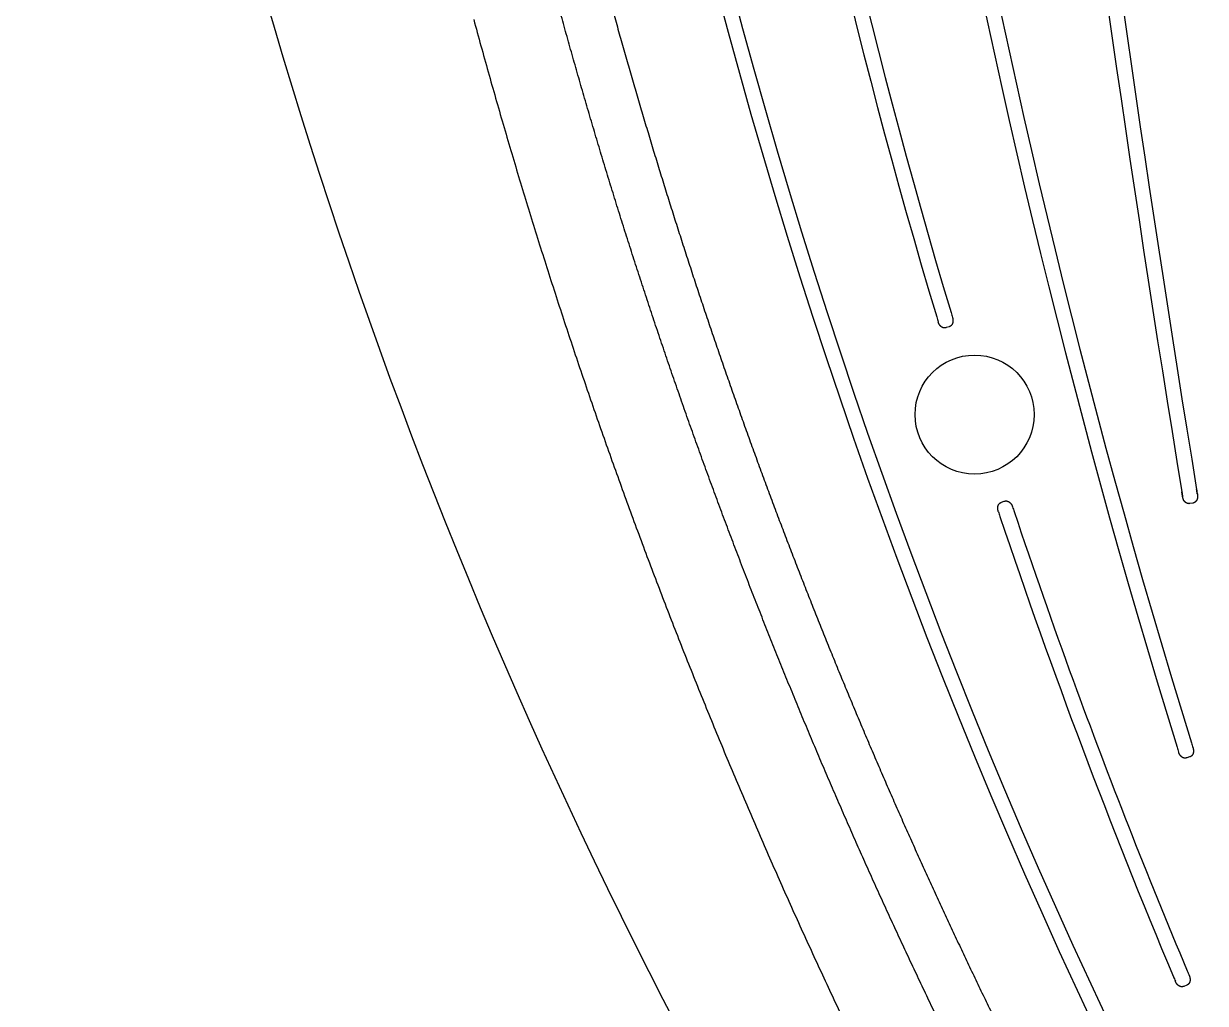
# Model space of a CAD drawing. Extents: x 832 to 912, y 781 to 934.
# Drawn here: x 835.456 to 839.407, y 828.778 to 832.053 of the extents above; entities that cross this region are included whole.
import ezdxf

# ---------------------------------------------------------------- set-up
doc = ezdxf.new("R2010")
doc.units = 0
doc.header["$MEASUREMENT"] = 0
doc.layers.add('1', color=4, linetype='Continuous')
doc.layers.add('DIM', color=3, linetype='Continuous')

# ---------------------------------------------------------------- blocks, each defined once
blk = doc.blocks.new('TRICKLER')
at = {"layer": '1', "color": 3, "linetype": 'Continuous'}
for p, q in [((0.4775, -7.1585), (0.4678, -7.161)), ((0.6323, -7.7509), (0.6418, -7.7478)), ((1.2715, -7.7758), (1.2616, -7.7771)), ((1.2315, -8.6235), (1.2219, -8.6261)), ((1.1956, -9.3855), (1.1863, -9.3891))]:
    blk.add_line(p, q, dxfattribs=at)
at = {"layer": '1', "linetype": 'Continuous'}
for points in [[(-1.0754, -6.0768, 0.00113), (-1.0544, -6.1653, 0.001129), (-1.033, -6.2537, 0.001128), (-1.0112, -6.3421, 0.001128), (-0.989, -6.4303, 0.001127), (-0.9664, -6.5184, 0.001127), (-0.9434, -6.6065, 0.001127), (-0.92, -6.6944, 0.001126), (-0.8962, -6.7822, 0.001126), (-0.872, -6.8698, 0.001126), (-0.8474, -6.9574, 0.001126), (-0.8224, -7.0449, 0.001126), (-0.7971, -7.1322, 0.001126), (-0.7713, -7.2194, 0.001126), (-0.7451, -7.3064, 0.001126), (-0.7186, -7.3934, 0.001126), (-0.6917, -7.4802, 0.001126), (-0.6643, -7.5668, 0.001127), (-0.6366, -7.6533, 0.001127), (-0.6085, -7.7397, 0.001126), (-0.58, -7.826, 0.001126), (-0.5512, -7.912, 0.001125), (-0.5219, -7.998, 0.001124), (-0.4923, -8.0838, 0.001124), (-0.4623, -8.1694, 0.001123), (-0.4319, -8.2549, 0.001123), (-0.4011, -8.3402, 0.001122), (-0.37, -8.4253, 0.001122), (-0.3385, -8.5103, 0.001122), (-0.3066, -8.5951, 0.001121), (-0.2743, -8.6798, 0.001121), (-0.2417, -8.7642, 0.001121), (-0.2087, -8.8485, 0.001121), (-0.1753, -8.9327, 0.001121), (-0.1416, -9.0166, 0.001121), (-0.1074, -9.1004, 0.001121), (-0.073, -9.1839, 0.001121), (-0.0381, -9.2673, 0.001121), (-0.0029, -9.3505, 0.001122), (0.0326, -9.4335, 0.001121)], [(-0.6093, -6.0634, 0.000813), (-0.5943, -6.1257, 0.000812), (-0.579, -6.1879, 0.000812), (-0.5636, -6.2501, 0.000812), (-0.5479, -6.3122, 0.000811), (-0.532, -6.3743, 0.000811), (-0.516, -6.4364, 0.000811), (-0.4997, -6.4984, 0.000811), (-0.4832, -6.5603, 0.000811), (-0.4665, -6.6222, 0.000811), (-0.4497, -6.684, 0.000811), (-0.4326, -6.7458, 0.000811), (-0.4153, -6.8075, 0.000811), (-0.3978, -6.8692, 0.000812), (-0.3801, -6.9308, 0.000812), (-0.3623, -6.9923, 0.000812), (-0.3442, -7.0537, 0.000813), (-0.3259, -7.1151, 0.000813), (-0.3075, -7.1764, 0.000814), (-0.2888, -7.2376, 0.000813), (-0.2699, -7.2988, 0.000811), (-0.2509, -7.3599, 0.000811), (-0.2316, -7.4209, 0.000811), (-0.2122, -7.4819, 0.000811), (-0.1925, -7.5427, 0.000811), (-0.1727, -7.6035, 0.000811), (-0.1527, -7.6643, 0.000811), (-0.1324, -7.7249, 0.000811), (-0.112, -7.7855, 0.000811), (-0.0914, -7.846, 0.000811), (-0.0705, -7.9065, 0.000811), (-0.0495, -7.9669, 0.000811), (-0.0283, -8.0272, 0.000811), (-0.0069, -8.0874, 0.000811), (0.0147, -8.1476, 0.000811), (0.0365, -8.2077, 0.00081), (0.0585, -8.2677, 0.00081), (0.0807, -8.3276, 0.00081), (0.1031, -8.3875, 0.00081), (0.1257, -8.4473, 0.00081), (0.1485, -8.5071, 0.000809), (0.1714, -8.5667, 0.00081), (0.1946, -8.6263, 0.000812), (0.218, -8.6859, 0.000812), (0.2416, -8.7453, 0.000812), (0.2653, -8.8047, 0.000812), (0.2893, -8.8641, 0.000812), (0.3134, -8.9233, 0.000812), (0.3378, -8.9825, 0.000812), (0.3624, -9.0416, 0.000812), (0.3871, -9.1007, 0.000811), (0.4121, -9.1596, 0.000811), (0.4372, -9.2185, 0.000811), (0.4626, -9.2774, 0.000812), (0.4881, -9.3361, 0.000812), (0.5138, -9.3948, 0.000812), (0.5397, -9.4534, 0.000812)], [(1.4904, -7.1176, -0.000001), (1.4874, -7.0666, -0.000001), (1.4844, -7.0156, -0.000001), (1.4814, -6.9646, -0.000001), (1.4783, -6.9136, -0.000001), (1.4753, -6.8626, -0.000001), (1.4723, -6.8116, -0.000001), (1.4693, -6.7607, -0.000001), (1.4663, -6.7097, -0.000001), (1.4633, -6.6587, -0.000001), (1.4603, -6.6077, -0.000001), (1.4572, -6.5567, -0.000001), (1.4542, -6.5057, -0.000001), (1.4512, -6.4547, -0.000001), (1.4482, -6.4038, -0.000001), (1.4452, -6.3528, 0), (1.4422, -6.3018, 0), (1.4392, -6.2508, 0), (1.4361, -6.1998, 0), (1.4331, -6.1488, 0), (1.4301, -6.0978, 0), (1.4271, -6.0468, 0), (1.4241, -5.9959, 0), (1.4211, -5.9449, 0), (1.4181, -5.8939, 0), (1.415, -5.8429, 0), (1.412, -5.7919)], [(1.409, -5.7409, 0), (1.406, -5.6899, 0), (1.403, -5.6389, 0), (1.4, -5.5879, 0), (1.397, -5.537, 0), (1.3939, -5.486, 0), (1.3909, -5.435, 0), (1.3879, -5.384, 0), (1.3849, -5.333, 0), (1.3819, -5.282, 0), (1.3789, -5.231, 0), (1.3759, -5.18, 0), (1.3729, -5.1291, 0), (1.3698, -5.0781, 0), (1.3668, -5.0271, 0), (1.3638, -4.9761, 0), (1.3608, -4.9251, 0), (1.3578, -4.8741, 0), (1.3548, -4.8231, 0), (1.3518, -4.7721, 0), (1.3487, -4.7211, 0), (1.3457, -4.6702, 0), (1.3427, -4.6192, 0), (1.3397, -4.5682, 0), (1.3367, -4.5172, 0), (1.3337, -4.4662, 0), (1.3307, -4.4152, 0), (1.3277, -4.3642, 0), (1.3246, -4.3132, 0), (1.3216, -4.2623, 0), (1.3186, -4.2113, 0), (1.3156, -4.1603, 0), (1.3126, -4.1093, 0), (1.3096, -4.0583, 0), (1.3066, -4.0073, 0), (1.3035, -3.9563, 0), (1.3005, -3.9053, 0), (1.2975, -3.8543, 0), (1.2945, -3.8034, 0), (1.2915, -3.7524, 0), (1.2885, -3.7014, 0), (1.2855, -3.6504, 0), (1.2824, -3.5994, 0), (1.2794, -3.5484, 0), (1.2764, -3.4974, 0), (1.2734, -3.4464, 0), (1.2704, -3.3955, 0), (1.2674, -3.3445, 0), (1.2644, -3.2935, 0), (1.2614, -3.2425, 0), (1.2583, -3.1915, 0), (1.2553, -3.1405, 0), (1.2523, -3.0895, 0), (1.2493, -3.0385, 0), (1.2463, -2.9875, 0), (1.2433, -2.9366, 0), (1.2403, -2.8856, 0), (1.2372, -2.8346, 0), (1.2342, -2.7836, 0), (1.2312, -2.7326, 0), (1.2282, -2.6816, 0), (1.2252, -2.6306, 0), (1.2222, -2.5796, 0), (1.2192, -2.5287, 0), (1.2161, -2.4777, 0), (1.2131, -2.4267, 0), (1.2101, -2.3757, 0), (1.2071, -2.3247, 0), (1.2041, -2.2737, 0), (1.2011, -2.2227, 0), (1.1981, -2.1717, 0), (1.195, -2.1208, 0), (1.192, -2.0698, 0), (1.189, -2.0188, 0), (1.186, -1.9678, 0), (1.183, -1.9168, 0), (1.18, -1.8658, 0), (1.177, -1.8148, 0), (1.1739, -1.7638, 0), (1.1709, -1.7128, 0), (1.1679, -1.6619, 0), (1.1649, -1.6109, 0), (1.1619, -1.5599, 0), (1.1589, -1.5089, 0), (1.1559, -1.4579, 0), (1.1528, -1.4069, 0), (1.1498, -1.3559, 0), (1.1468, -1.3049, 0), (1.1438, -1.254, 0), (1.1408, -1.203, 0), (1.1378, -1.152, 0), (1.1348, -1.101, 0), (1.1317, -1.05, 0), (1.1287, -0.999, 0), (1.1257, -0.948, 0), (1.1227, -0.897, 0), (1.1197, -0.846, 0), (1.1167, -0.7951, 0), (1.1137, -0.7441, 0), (1.1106, -0.6931, 0), (1.109, -0.6655, 0)]]:
    blk.add_lwpolyline(points, format="xyb", dxfattribs=at)
at = {"layer": '1', "color": 3, "linetype": 'Continuous'}
for points in [[(0.3542, -9.4562, -0.000901), (0.3254, -9.3905, -0.000901), (0.2969, -9.3248, -0.000901), (0.2687, -9.259, -0.000901), (0.2407, -9.193, -0.000901), (0.2129, -9.127, -0.000901), (0.1853, -9.0608, -0.000901), (0.158, -8.9946, -0.000901), (0.131, -8.9282, -0.000901), (0.1041, -8.8618, -0.000901), (0.0776, -8.7952, -0.000901), (0.0512, -8.7286, -0.000901), (0.0251, -8.6618, -0.000901), (-0.0008, -8.595, -0.000901), (-0.0264, -8.528, -0.000901), (-0.0518, -8.461, -0.000901), (-0.0769, -8.3938, -0.000901), (-0.1018, -8.3266, -0.0009), (-0.1265, -8.2593, -0.000901), (-0.1509, -8.1919, -0.000901), (-0.1751, -8.1243, -0.000902), (-0.199, -8.0568, -0.000902), (-0.2227, -7.9891, -0.000902), (-0.2461, -7.9213, -0.000901), (-0.2693, -7.8535, -0.000901), (-0.2922, -7.7856, -0.000901), (-0.3149, -7.7176, -0.0009), (-0.3373, -7.6495, -0.0009), (-0.3595, -7.5814, -0.0009), (-0.3815, -7.5132, -0.0009), (-0.4032, -7.4449, -0.0009), (-0.4246, -7.3766, -0.0009), (-0.4458, -7.3082, -0.0009), (-0.4667, -7.2397, -0.000899), (-0.4874, -7.1712, -0.000899), (-0.5079, -7.1026, -0.000899), (-0.528, -7.0339, -0.0009), (-0.548, -6.9652, -0.0009), (-0.5676, -6.8965, -0.0009), (-0.5871, -6.8276, -0.000899), (-0.6062, -6.7587, -0.000898), (-0.6252, -6.6898, -0.000898), (-0.6438, -6.6208, -0.000898), (-0.6623, -6.5517, -0.000898), (-0.6804, -6.4826, -0.000898), (-0.6983, -6.4134, -0.000898), (-0.716, -6.3441, -0.000899), (-0.7334, -6.2748, -0.000899), (-0.7506, -6.2054, -0.000899), (-0.7675, -6.136, -0.000899), (-0.7842, -6.0664, -0.000899)], [(0.4678, -7.161), (0.4668, -7.1613, -0.013263), (0.4658, -7.1615, -0.014104), (0.4649, -7.1616, -0.014535), (0.4639, -7.1617, -0.014421), (0.463, -7.1617, -0.014416), (0.462, -7.1617, -0.014364), (0.4611, -7.1616, -0.014277), (0.4602, -7.1615, -0.014034), (0.4593, -7.1613, -0.013799), (0.4584, -7.161, -0.013462), (0.4576, -7.1608, -0.013137), (0.4567, -7.1604, -0.012729), (0.4559, -7.1601, -0.012348), (0.4551, -7.1597, -0.011913), (0.4543, -7.1592, -0.011514), (0.4535, -7.1587, -0.011081), (0.4527, -7.1582, -0.010692), (0.452, -7.1577, -0.010285), (0.4513, -7.1571, -0.009927), (0.4506, -7.1565, -0.009562), (0.4499, -7.1558, -0.009244), (0.4492, -7.1551, -0.008924), (0.4486, -7.1544, -0.00866), (0.448, -7.1537, -0.008409), (0.4474, -7.153, -0.008174), (0.4468, -7.1522, -0.007923), (0.4463, -7.1514, -0.007817), (0.4458, -7.1506, -0.007802), (0.4453, -7.1498, -0.007488), (0.4448, -7.149, -0.00693), (0.4443, -7.1481, -0.007534), (0.4439, -7.1473, -0.008881), (0.4435, -7.1464, -0.006808), (0.4432, -7.1455, -0.00243), (0.4429, -7.1448, -0.009513), (0.4425, -7.1438, -0.016808), (0.4421, -7.1423, -0.008479), (0.4416, -7.1403, -0.004546)], [(0.4899, -7.1275), (0.4902, -7.1283, -0.007885), (0.4904, -7.1292, -0.007749), (0.4906, -7.1301, -0.007579), (0.4908, -7.131, -0.007447), (0.491, -7.1319, -0.007349), (0.4911, -7.1328, -0.007284), (0.4912, -7.1338, -0.007239), (0.4913, -7.1347, -0.007235), (0.4914, -7.1357, -0.007248), (0.4914, -7.1366, -0.007298), (0.4914, -7.1376, -0.007363), (0.4914, -7.1385, -0.007468), (0.4913, -7.1395, -0.007585), (0.4912, -7.1404, -0.007744), (0.4911, -7.1413, -0.007912), (0.491, -7.1423, -0.008124), (0.4908, -7.1432, -0.008344), (0.4906, -7.1441, -0.008609), (0.4904, -7.145, -0.008879), (0.4901, -7.1459, -0.009199), (0.4898, -7.1468, -0.009514), (0.4895, -7.1477, -0.009874), (0.4891, -7.1485, -0.010241), (0.4887, -7.1494, -0.010671), (0.4883, -7.1502, -0.011027), (0.4878, -7.1509, -0.011373), (0.4873, -7.1517, -0.011889), (0.4868, -7.1524, -0.01262), (0.4862, -7.1531, -0.012583), (0.4856, -7.1538, -0.011988), (0.485, -7.1544, -0.013752), (0.4843, -7.155, -0.017132), (0.4835, -7.1556, -0.012843), (0.4828, -7.1561, -0.003625), (0.4821, -7.1566, -0.019124), (0.4812, -7.1571, -0.033244), (0.4796, -7.1577, -0.015402), (0.4775, -7.1584, -0.00779)], [(1.2384, -7.7531), (1.2383, -7.7529, 0.000012), (1.2383, -7.7526, 0.000012), (1.2383, -7.7524, 0.000012), (1.2382, -7.7521, 0.000011), (1.2382, -7.7519, 0.00001), (1.2382, -7.7516, 0.00001), (1.2382, -7.7514, 0.000009), (1.2381, -7.7511, 0.000008), (1.2381, -7.7509, 0.000008), (1.2381, -7.7506, 0.000007), (1.238, -7.7504, 0.000007), (1.238, -7.7501, 0.000006), (1.238, -7.7498, 0.000006), (1.2379, -7.7496, 0.000005), (1.2379, -7.7493, 0.000005), (1.2379, -7.749, 0.000004), (1.2378, -7.7488, 0.000003), (1.2378, -7.7485, 0.000003), (1.2377, -7.7483, 0.000002), (1.2377, -7.748, 0.000002), (1.2377, -7.7477, 0.000001), (1.2376, -7.7474, 0.000001), (1.2376, -7.7472, 0.000001), (1.2376, -7.7469), (1.2375, -7.7466, 0), (1.2375, -7.7464, -0.000001), (1.2375, -7.7461, -0.000001), (1.2374, -7.7458, -0.000001), (1.2374, -7.7455, -0.000001), (1.2374, -7.7453, -0.000001), (1.2373, -7.745, -0.000001), (1.2373, -7.7447, -0.000001), (1.2373, -7.7444, -0.000001), (1.2372, -7.7441, -0.000001), (1.2372, -7.7439, -0.000001), (1.2372, -7.7436, -0.000001), (1.2371, -7.7433, -0.000001), (1.2371, -7.743, -0.000001), (1.237, -7.7427, -0.000001), (1.237, -7.7424, -0.000001), (1.237, -7.7421, -0.000001), (1.2369, -7.7419, -0.000001), (1.2369, -7.7416, -0.000001), (1.2369, -7.7413, -0.000001), (1.2368, -7.741, -0.000001), (1.2368, -7.7407, -0.000001), (1.2368, -7.7404, -0.000001), (1.2367, -7.7401, -0.000002), (1.2367, -7.7398, -0.000002), (1.2366, -7.7395, -0.000001), (1.2366, -7.7393, -0.000002), (1.2366, -7.739, -0.000002), (1.2365, -7.7387, -0.000002), (1.2365, -7.7384, 0), (1.2365, -7.7381, -0.000002), (1.2364, -7.7378, -0.000004), (1.2363, -7.7373, -0.000002), (1.2363, -7.7366, -0.000001)], [(1.288, -7.7467), (1.2879, -7.7465, -0.000019), (1.2879, -7.7463, -0.000019), (1.2879, -7.746, -0.000018), (1.2878, -7.7458, -0.000017), (1.2878, -7.7455, -0.000016), (1.2878, -7.7453, -0.000015), (1.2877, -7.745, -0.000014), (1.2877, -7.7448, -0.000013), (1.2877, -7.7445, -0.000013), (1.2877, -7.7443, -0.000012), (1.2876, -7.744, -0.000011), (1.2876, -7.7437, -0.00001), (1.2875, -7.7435, -0.00001), (1.2875, -7.7432, -0.000009), (1.2875, -7.743, -0.000008), (1.2875, -7.7427, -0.000007), (1.2874, -7.7424, -0.000007), (1.2874, -7.7422, -0.000006), (1.2874, -7.7419, -0.000005), (1.2873, -7.7416, -0.000005), (1.2873, -7.7414, -0.000004), (1.2872, -7.7411, -0.000003), (1.2872, -7.7408, -0.000003), (1.2872, -7.7406, -0.000002), (1.2871, -7.7403, -0.000002), (1.2871, -7.74, -0.000001), (1.2871, -7.7397, -0.000001), (1.287, -7.7395, 0), (1.287, -7.7392, 0), (1.287, -7.7389, 0), (1.2869, -7.7386, 0), (1.2869, -7.7383, 0), (1.2869, -7.7381, 0.000001), (1.2868, -7.7378, 0.000001), (1.2868, -7.7375, 0.000001), (1.2867, -7.7372, 0.000001), (1.2867, -7.7369, 0.000001), (1.2867, -7.7367, 0.000002), (1.2866, -7.7364, 0.000002), (1.2866, -7.7361, 0.000002), (1.2866, -7.7358, 0.000002), (1.2865, -7.7355, 0.000002), (1.2865, -7.7352, 0.000003), (1.2865, -7.7349, 0.000003), (1.2864, -7.7346, 0.000003), (1.2864, -7.7344, 0.000003), (1.2863, -7.7341, 0.000003), (1.2863, -7.7338, 0.000004), (1.2863, -7.7335, 0.000004), (1.2862, -7.7332, 0.000004), (1.2862, -7.7329, 0.000004), (1.2862, -7.7326, 0.000005), (1.2861, -7.7323, 0.000004), (1.2861, -7.732, 0.000001), (1.2861, -7.7318, 0.000007), (1.286, -7.7315, 0.000012), (1.286, -7.731, 0.000006), (1.2859, -7.7303, 0.000003)], [(0.6211, -7.7821), (0.6208, -7.7813, -0.007727), (0.6205, -7.7804, -0.007594), (0.6203, -7.7795, -0.007434), (0.6201, -7.7786, -0.007317), (0.6199, -7.7777, -0.00723), (0.6197, -7.7768, -0.007173), (0.6196, -7.7759, -0.007135), (0.6194, -7.775, -0.007139), (0.6194, -7.774, -0.007157), (0.6193, -7.7731, -0.007212), (0.6193, -7.7722, -0.007281), (0.6193, -7.7712, -0.007389), (0.6193, -7.7703, -0.007507), (0.6193, -7.7693, -0.007667), (0.6194, -7.7684, -0.007835), (0.6195, -7.7675, -0.008046), (0.6197, -7.7665, -0.008263), (0.6198, -7.7656, -0.008525), (0.62, -7.7647, -0.008792), (0.6203, -7.7638, -0.009106), (0.6205, -7.7629, -0.009415), (0.6208, -7.7621, -0.009768), (0.6212, -7.7612, -0.010127), (0.6215, -7.7604, -0.010548), (0.6219, -7.7596, -0.010894), (0.6224, -7.7588, -0.011231), (0.6228, -7.758, -0.011735), (0.6233, -7.7573, -0.012451), (0.6239, -7.7565, -0.01241), (0.6245, -7.7558, -0.011821), (0.6251, -7.7552, -0.013555), (0.6257, -7.7546, -0.016882), (0.6264, -7.754, -0.01266), (0.6271, -7.7534, -0.003582), (0.6278, -7.7529, -0.018849), (0.6287, -7.7524, -0.032793), (0.6302, -7.7517, -0.015217), (0.6323, -7.7509, -0.007705)], [(0.6418, -7.7478), (0.6428, -7.7475, -0.013383), (0.6438, -7.7473, -0.014242), (0.6448, -7.7471, -0.014684), (0.6457, -7.747, -0.014571), (0.6467, -7.7469, -0.014568), (0.6476, -7.7469, -0.014517), (0.6486, -7.7469, -0.01443), (0.6495, -7.747, -0.014183), (0.6504, -7.7472, -0.013944), (0.6513, -7.7474, -0.013602), (0.6522, -7.7476, -0.013271), (0.653, -7.7479, -0.012858), (0.6539, -7.7483, -0.012471), (0.6547, -7.7486, -0.01203), (0.6555, -7.7491, -0.011626), (0.6563, -7.7495, -0.011189), (0.6571, -7.75, -0.010796), (0.6579, -7.7505, -0.010387), (0.6586, -7.7511, -0.010027), (0.6594, -7.7517, -0.009661), (0.6601, -7.7523, -0.009343), (0.6608, -7.753, -0.009023), (0.6614, -7.7537, -0.008762), (0.6621, -7.7544, -0.008513), (0.6627, -7.7551, -0.008282), (0.6633, -7.7559, -0.008034), (0.6639, -7.7566, -0.007934), (0.6644, -7.7574, -0.007929), (0.665, -7.7582, -0.007618), (0.6655, -7.759, -0.007056), (0.6659, -7.7599, -0.007685), (0.6664, -7.7607, -0.009081), (0.6668, -7.7616, -0.006963), (0.6672, -7.7625, -0.002469), (0.6675, -7.7632, -0.009764), (0.6679, -7.7642, -0.017309), (0.6684, -7.7657, -0.008737), (0.6689, -7.7677, -0.004681)], [(1.2616, -7.7771), (1.2613, -7.7771, -0.004594), (1.261, -7.7771, -0.004584), (1.2607, -7.7772, -0.004549), (1.2604, -7.7772, -0.0045), (1.2601, -7.7772, -0.004464), (1.2597, -7.7772, -0.004435), (1.2594, -7.7772, -0.00441), (1.2591, -7.7772, -0.004388), (1.2588, -7.7772, -0.004372), (1.2585, -7.7772, -0.00436), (1.2582, -7.7772, -0.004352), (1.2579, -7.7771, -0.00435), (1.2576, -7.7771, -0.004351), (1.2573, -7.7771, -0.004358), (1.257, -7.777, -0.004368), (1.2566, -7.777, -0.004383), (1.2563, -7.7769, -0.004403), (1.256, -7.7769, -0.004433), (1.2557, -7.7768, -0.004453), (1.2554, -7.7767, -0.004445), (1.2551, -7.7767, -0.004413), (1.2548, -7.7766, -0.004364), (1.2545, -7.7765, -0.004326), (1.2542, -7.7764, -0.004292), (1.2539, -7.7763, -0.004262), (1.2536, -7.7762, -0.004231), (1.2533, -7.7761, -0.004206), (1.253, -7.776, -0.004182), (1.2528, -7.7759, -0.004163), (1.2525, -7.7758, -0.004145), (1.2522, -7.7757, -0.004132), (1.2519, -7.7755, -0.00412), (1.2516, -7.7754, -0.004113), (1.2513, -7.7753, -0.004107), (1.2511, -7.7751, -0.004105), (1.2508, -7.775, -0.004105), (1.2505, -7.7748, -0.004111), (1.2502, -7.7747, -0.004119), (1.25, -7.7745, -0.004106), (1.2497, -7.7743, -0.004055), (1.2495, -7.7742, -0.004007), (1.2492, -7.774, -0.003966), (1.2489, -7.7738, -0.00393), (1.2487, -7.7736, -0.00389), (1.2484, -7.7735, -0.003855), (1.2482, -7.7733, -0.003821), (1.2479, -7.7731, -0.003791), (1.2477, -7.7729, -0.00376), (1.2475, -7.7727, -0.003735), (1.2472, -7.7725, -0.003708), (1.247, -7.7723, -0.003687), (1.2468, -7.7721, -0.003665), (1.2465, -7.7718, -0.003648), (1.2463, -7.7716, -0.003631), (1.2461, -7.7714, -0.003618), (1.2459, -7.7712, -0.003605), (1.2457, -7.771, -0.003597), (1.2455, -7.7707, -0.003588), (1.2452, -7.7705, -0.003564), (1.245, -7.7703, -0.003511), (1.2449, -7.77, -0.003464), (1.2447, -7.7698, -0.003422), (1.2445, -7.7695, -0.003384), (1.2443, -7.7693, -0.003341), (1.2441, -7.769, -0.003303), (1.2439, -7.7688, -0.003263), (1.2437, -7.7685, -0.003229), (1.2435, -7.7683, -0.003191), (1.2434, -7.768, -0.003158), (1.2432, -7.7678, -0.003123), (1.243, -7.7675, -0.003093), (1.2429, -7.7672, -0.003061), (1.2427, -7.767, -0.003034), (1.2425, -7.7667, -0.003004), (1.2424, -7.7664, -0.002979), (1.2422, -7.7662, -0.002952), (1.2421, -7.7659, -0.00293), (1.2419, -7.7656, -0.002905), (1.2418, -7.7653, -0.002886), (1.2417, -7.7651, -0.002867), (1.2415, -7.7648, -0.002845), (1.2414, -7.7645, -0.002808), (1.2413, -7.7642, -0.002768), (1.2412, -7.7639, -0.002719), (1.241, -7.7636, -0.002677), (1.2409, -7.7634, -0.00263), (1.2408, -7.7631, -0.002588), (1.2407, -7.7628, -0.002541), (1.2406, -7.7625, -0.002499), (1.2405, -7.7622, -0.002453), (1.2404, -7.7619, -0.002411), (1.2403, -7.7616, -0.002365), (1.2402, -7.7613, -0.002324), (1.2401, -7.761, -0.002278), (1.24, -7.7607, -0.002238), (1.2399, -7.7604, -0.002193), (1.2398, -7.7601, -0.002153), (1.2397, -7.7598, -0.002109), (1.2396, -7.7595, -0.00207), (1.2395, -7.7592, -0.002026), (1.2395, -7.7589, -0.001987), (1.2394, -7.7586, -0.001944), (1.2393, -7.7583, -0.001907), (1.2392, -7.758, -0.001868), (1.2392, -7.7577, -0.001827), (1.2391, -7.7574, -0.001777), (1.239, -7.7571, -0.001754), (1.239, -7.7568, -0.001743), (1.2389, -7.7565, -0.001665), (1.2389, -7.7562, -0.00153), (1.2388, -7.7559, -0.001636), (1.2387, -7.7556, -0.001873), (1.2387, -7.7552, -0.001421), (1.2386, -7.7549, -0.000551), (1.2386, -7.7547, -0.001885), (1.2385, -7.7543, -0.003092), (1.2385, -7.7538, -0.001506), (1.2384, -7.7531, -0.000808)], [(1.288, -7.7467), (1.288, -7.7471, -0.00137), (1.288, -7.7474, -0.001351), (1.2881, -7.7477, -0.001363), (1.2881, -7.748, -0.00141), (1.2881, -7.7483, -0.001445), (1.2882, -7.7486, -0.001476), (1.2882, -7.7489, -0.001505), (1.2882, -7.7492, -0.001542), (1.2883, -7.7495, -0.001573), (1.2883, -7.7498, -0.001609), (1.2883, -7.7502, -0.001642), (1.2883, -7.7505, -0.001679), (1.2883, -7.7508, -0.001712), (1.2883, -7.7511, -0.00175), (1.2884, -7.7514, -0.001784), (1.2884, -7.7517, -0.001823), (1.2884, -7.752, -0.001858), (1.2884, -7.7523, -0.001898), (1.2884, -7.7527, -0.001933), (1.2884, -7.753, -0.001974), (1.2884, -7.7533, -0.002011), (1.2884, -7.7536, -0.002053), (1.2884, -7.7539, -0.00209), (1.2884, -7.7542, -0.002133), (1.2883, -7.7545, -0.002171), (1.2883, -7.7548, -0.002215), (1.2883, -7.7552, -0.002254), (1.2883, -7.7555, -0.002298), (1.2883, -7.7558, -0.002338), (1.2882, -7.7561, -0.002384), (1.2882, -7.7564, -0.002424), (1.2882, -7.7567, -0.00247), (1.2881, -7.757, -0.002512), (1.2881, -7.7573, -0.002558), (1.2881, -7.7576, -0.0026), (1.288, -7.7579, -0.002647), (1.288, -7.7582, -0.002689), (1.2879, -7.7585, -0.002737), (1.2878, -7.7589, -0.002779), (1.2878, -7.7592, -0.002827), (1.2877, -7.7595, -0.002869), (1.2877, -7.7598, -0.002917), (1.2876, -7.7601, -0.00296), (1.2875, -7.7604, -0.00301), (1.2874, -7.7607, -0.003041), (1.2874, -7.761, -0.003059), (1.2873, -7.7613, -0.003071), (1.2872, -7.7616, -0.003088), (1.2871, -7.7619, -0.003105), (1.287, -7.7622, -0.003125), (1.2869, -7.7624, -0.003144), (1.2868, -7.7627, -0.003169), (1.2867, -7.763, -0.003191), (1.2866, -7.7633, -0.003218), (1.2865, -7.7636, -0.003244), (1.2863, -7.7639, -0.003274), (1.2862, -7.7642, -0.003302), (1.2861, -7.7645, -0.003336), (1.286, -7.7648, -0.003367), (1.2858, -7.765, -0.003404), (1.2857, -7.7653, -0.003438), (1.2856, -7.7656, -0.003477), (1.2854, -7.7659, -0.003514), (1.2853, -7.7661, -0.003558), (1.2851, -7.7664, -0.003595), (1.285, -7.7667, -0.003635), (1.2848, -7.7669, -0.003685), (1.2846, -7.7672, -0.003751), (1.2845, -7.7675, -0.003793), (1.2843, -7.7677, -0.00382), (1.2841, -7.768, -0.003823), (1.2839, -7.7682, -0.003817), (1.2837, -7.7685, -0.003818), (1.2836, -7.7687, -0.003824), (1.2834, -7.769, -0.003831), (1.2832, -7.7692, -0.003842), (1.283, -7.7695, -0.003853), (1.2828, -7.7697, -0.00387), (1.2826, -7.7699, -0.003886), (1.2823, -7.7702, -0.003908), (1.2821, -7.7704, -0.003929), (1.2819, -7.7706, -0.003956), (1.2817, -7.7708, -0.003982), (1.2815, -7.771, -0.004014), (1.2812, -7.7713, -0.004045), (1.281, -7.7715, -0.004081), (1.2808, -7.7717, -0.004118), (1.2805, -7.7719, -0.004161), (1.2803, -7.7721, -0.004199), (1.28, -7.7722, -0.004243), (1.2798, -7.7724, -0.004294), (1.2795, -7.7726, -0.004343), (1.2793, -7.7728, -0.004352), (1.279, -7.773, -0.004331), (1.2788, -7.7731, -0.004312), (1.2785, -7.7733, -0.0043), (1.2782, -7.7735, -0.00429), (1.278, -7.7736, -0.004283), (1.2777, -7.7738, -0.004279), (1.2774, -7.7739, -0.00428), (1.2771, -7.7741, -0.004282), (1.2769, -7.7742, -0.004287), (1.2766, -7.7743, -0.004299), (1.2763, -7.7745, -0.004321), (1.276, -7.7746, -0.004326), (1.2757, -7.7747, -0.004321), (1.2754, -7.7748, -0.00438), (1.2751, -7.7749, -0.004495), (1.2748, -7.775, -0.004398), (1.2746, -7.7751, -0.004146), (1.2743, -7.7752, -0.004598), (1.274, -7.7753, -0.005499), (1.2737, -7.7754, -0.00422), (1.2734, -7.7755, -0.00152), (1.2731, -7.7755, -0.00569), (1.2728, -7.7756, -0.009898), (1.2722, -7.7757, -0.004971), (1.2716, -7.7758, -0.002663)], [(1.2219, -8.6261), (1.2211, -8.6263, -0.01025), (1.2203, -8.6265, -0.010625), (1.2195, -8.6266, -0.010792), (1.2188, -8.6267, -0.010721), (1.218, -8.6268, -0.010723), (1.2172, -8.6268, -0.010722), (1.2165, -8.6268, -0.010722), (1.2157, -8.6267, -0.010669), (1.215, -8.6267, -0.010633), (1.2143, -8.6266, -0.010564), (1.2136, -8.6264, -0.010507), (1.2128, -8.6263, -0.01042), (1.2121, -8.6261, -0.010346), (1.2114, -8.6259, -0.01025), (1.2107, -8.6256, -0.010165), (1.2101, -8.6253, -0.010065), (1.2094, -8.625, -0.009976), (1.2088, -8.6247, -0.009877), (1.2081, -8.6243, -0.009701), (1.2075, -8.624, -0.009406), (1.2069, -8.6236, -0.009135), (1.2063, -8.6231, -0.008835), (1.2057, -8.6227, -0.008565), (1.2051, -8.6222, -0.008278), (1.2046, -8.6217, -0.008021), (1.204, -8.6212, -0.007752), (1.2035, -8.6207, -0.007515), (1.203, -8.6201, -0.007269), (1.2025, -8.6196, -0.007055), (1.202, -8.619, -0.006836), (1.2015, -8.6184, -0.006646), (1.2011, -8.6178, -0.006451), (1.2006, -8.6172, -0.006292), (1.2002, -8.6165, -0.006136), (1.1998, -8.6159, -0.005988), (1.1994, -8.6152, -0.00582), (1.199, -8.6146, -0.005755), (1.1986, -8.6139, -0.005747), (1.1983, -8.6132, -0.005519), (1.198, -8.6125, -0.005107), (1.1976, -8.6119, -0.005533), (1.1973, -8.6112, -0.006473), (1.197, -8.6104, -0.004963), (1.1968, -8.6098, -0.001833), (1.1965, -8.6092, -0.006836), (1.1963, -8.6084, -0.011855), (1.1959, -8.6072, -0.005953), (1.1955, -8.6056, -0.003204)], [(1.2437, -8.5924), (1.2439, -8.5931, -0.004676), (1.2441, -8.5938, -0.004541), (1.2443, -8.5945, -0.004496), (1.2444, -8.5952, -0.00458), (1.2446, -8.5959, -0.004635), (1.2447, -8.5967, -0.004694), (1.2448, -8.5974, -0.004755), (1.2449, -8.5982, -0.004854), (1.245, -8.5989, -0.004946), (1.2451, -8.5997, -0.005067), (1.2452, -8.6004, -0.005182), (1.2452, -8.6012, -0.00533), (1.2453, -8.6019, -0.005472), (1.2453, -8.6027, -0.005646), (1.2453, -8.6035, -0.005813), (1.2452, -8.6042, -0.006014), (1.2452, -8.605, -0.006208), (1.2451, -8.6057, -0.006436), (1.2451, -8.6065, -0.006655), (1.245, -8.6072, -0.006911), (1.2448, -8.608, -0.007153), (1.2447, -8.6087, -0.00743), (1.2445, -8.6094, -0.0077), (1.2444, -8.6102, -0.008014), (1.2441, -8.6109, -0.008277), (1.2439, -8.6116, -0.008539), (1.2437, -8.6123, -0.008701), (1.2434, -8.613, -0.00879), (1.2431, -8.6136, -0.008895), (1.2427, -8.6143, -0.009028), (1.2424, -8.6149, -0.009151), (1.242, -8.6156, -0.009284), (1.2416, -8.6162, -0.009423), (1.2412, -8.6168, -0.009591), (1.2408, -8.6174, -0.0097), (1.2403, -8.6179, -0.009785), (1.2398, -8.6185, -0.010009), (1.2393, -8.619, -0.010384), (1.2388, -8.6195, -0.010182), (1.2382, -8.62, -0.009571), (1.2377, -8.6205, -0.010755), (1.2371, -8.6209, -0.013111), (1.2364, -8.6213, -0.009836), (1.2358, -8.6217, -0.002988), (1.2352, -8.622, -0.01432), (1.2345, -8.6224, -0.024837), (1.2332, -8.6229, -0.011762), (1.2315, -8.6235, -0.006052)], [(1.2048, -9.3534), (1.205, -9.3541, -0.004664), (1.2053, -9.3548, -0.004529), (1.2055, -9.3554, -0.004485), (1.2057, -9.3561, -0.00457), (1.206, -9.3568, -0.004626), (1.2062, -9.3576, -0.004685), (1.2064, -9.3583, -0.004747), (1.2065, -9.359, -0.004847), (1.2067, -9.3597, -0.004939), (1.2069, -9.3605, -0.00506), (1.207, -9.3612, -0.005176), (1.2071, -9.362, -0.005325), (1.2072, -9.3627, -0.005467), (1.2073, -9.3635, -0.005642), (1.2074, -9.3643, -0.005809), (1.2074, -9.365, -0.006011), (1.2075, -9.3658, -0.006205), (1.2075, -9.3665, -0.006433), (1.2075, -9.3673, -0.006653), (1.2074, -9.368, -0.006909), (1.2074, -9.3688, -0.007152), (1.2073, -9.3695, -0.007429), (1.2072, -9.3703, -0.007699), (1.2071, -9.371, -0.008013), (1.207, -9.3718, -0.008276), (1.2068, -9.3725, -0.008539), (1.2066, -9.3732, -0.0087), (1.2064, -9.3739, -0.008789), (1.2062, -9.3746, -0.008894), (1.2059, -9.3753, -0.009027), (1.2056, -9.376, -0.00915), (1.2053, -9.3766, -0.009283), (1.205, -9.3773, -0.009422), (1.2046, -9.3779, -0.00959), (1.2042, -9.3785, -0.009699), (1.2038, -9.3791, -0.009784), (1.2034, -9.3797, -0.010009), (1.203, -9.3803, -0.010383), (1.2025, -9.3809, -0.010182), (1.202, -9.3814, -0.009571), (1.2015, -9.3819, -0.010756), (1.2009, -9.3824, -0.013112), (1.2003, -9.3829, -0.009837), (1.1997, -9.3833, -0.002988), (1.1992, -9.3837, -0.014322), (1.1985, -9.3842, -0.024843), (1.1973, -9.3848, -0.011765), (1.1956, -9.3855, -0.006054)], [(1.1863, -9.3891), (1.1855, -9.3894, -0.010261), (1.1848, -9.3896, -0.010636), (1.184, -9.3898, -0.010803), (1.1833, -9.39, -0.010731), (1.1825, -9.3901, -0.010733), (1.1818, -9.3902, -0.010731), (1.181, -9.3903, -0.01073), (1.1803, -9.3903, -0.010677), (1.1795, -9.3903, -0.01064), (1.1788, -9.3903, -0.01057), (1.1781, -9.3902, -0.010513), (1.1773, -9.3901, -0.010425), (1.1766, -9.39, -0.010351), (1.1759, -9.3898, -0.010253), (1.1752, -9.3897, -0.010169), (1.1745, -9.3895, -0.010068), (1.1738, -9.3892, -0.009979), (1.1731, -9.3889, -0.009879), (1.1724, -9.3887, -0.009703), (1.1718, -9.3883, -0.009408), (1.1711, -9.388, -0.009136), (1.1705, -9.3876, -0.008836), (1.1699, -9.3872, -0.008566), (1.1693, -9.3868, -0.008279), (1.1687, -9.3864, -0.008022), (1.1681, -9.3859, -0.007753), (1.1675, -9.3855, -0.007516), (1.1669, -9.385, -0.007269), (1.1664, -9.3844, -0.007055), (1.1658, -9.3839, -0.006836), (1.1653, -9.3834, -0.006646), (1.1648, -9.3828, -0.006451), (1.1643, -9.3822, -0.006292), (1.1638, -9.3817, -0.006137), (1.1633, -9.3811, -0.005988), (1.1629, -9.3804, -0.005821), (1.1624, -9.3798, -0.005755), (1.162, -9.3792, -0.005747), (1.1616, -9.3786, -0.005519), (1.1612, -9.3779, -0.005108), (1.1608, -9.3773, -0.005533), (1.1604, -9.3766, -0.006474), (1.1601, -9.3759, -0.004964), (1.1597, -9.3753, -0.001833), (1.1594, -9.3747, -0.006837), (1.1591, -9.3739, -0.011856), (1.1586, -9.3728, -0.005954), (1.158, -9.3712, -0.003205)]]:
    blk.add_lwpolyline(points, format="xyb", dxfattribs=at)
at = {"layer": '1', "linetype": 'Continuous'}
blk.add_circle((0.5527, -7.4548), 0.1991, dxfattribs=at)
at = {"layer": '1', "color": 3, "linetype": 'Continuous'}
for centre, radius, start, end in [((-127.6844, -8.0824), 129.1822, 0.432794, 3.193347), ((19.2733, -1.5924), 20.025, 178.91112, 204.95801), ((19.2733, -1.5924), 19.975, 178.91118, 204.95794), ((80.6151, 2.4121), 80.025, 182.599565, 187.285855), ((80.6151, 2.4121), 79.975, 182.599565, 187.285855), ((21.7403, -1.5308), 22.025, 179.58725, 194.71202), ((21.7403, -1.5308), 21.975, 179.5873, 194.71189), ((28.231, -1.2244), 28.025, 180.30547, 195.23684), ((28.231, -1.2244), 27.975, 180.3055, 195.23681), ((21.7403, -1.5308), 21.975, 194.71189, 194.75498), ((21.7403, -1.5308), 22.025, 194.71202, 194.75509), ((80.6151, 2.4121), 80.025, 187.285855, 187.297735), ((80.6151, 2.4121), 79.975, 187.285855, 187.297735), ((21.7404, -1.5307), 22.0251, 196.48888, 196.53196), ((21.7403, -1.5308), 21.975, 196.48834, 196.53144), ((21.7403, -1.5308), 21.975, 196.53144, 198.08816), ((21.7404, -1.5307), 22.0251, 196.53196, 200.81045), ((21.7406, -1.5307), 21.9753, 198.08816, 200.81038), ((28.231, -1.2244), 28.025, 195.23684, 195.27066), ((28.231, -1.2244), 27.975, 195.23681, 195.27064), ((21.7404, -1.5307), 22.0251, 200.81045, 200.85349), ((21.7406, -1.5307), 21.9753, 200.81038, 200.85345)]:
    blk.add_arc(centre, radius, start, end, dxfattribs=at)
blk = doc.blocks.new('2005 SOVEREIGN')
at = {"layer": 'DIM'}
blk.add_lwpolyline([(7.1911, 45.457, 0.010969), (7.1708, 44.3058, -0.381573), (6.95, 44.0564), (5.169, 43.847, 0.358268), (3.4086, 42.0159, 0.180976), (6.9951, 29.5617, -0.185428), (7.0432, 29.389), (6.7971, 24.7017, 0.266749), (8.358, 22.1704, 0.004592), (11.0734, 20.8716, -0.216794), (22.0948, 9.8683, 0.267511), (23.8761, 8.8844, -0.008026), (25.715, 8.6356)], format="xyb", dxfattribs=at)
at = {"layer": 'DIM', "rotation": 1.982669462671891}
blk.add_blockref('TRICKLER', (5.6358, 41.5019), dxfattribs=at)

msp = doc.modelspace()

# ---------------------------------------------------------------- block references
at = {"layer": '1'}
msp.add_blockref('2005 SOVEREIGN', (832.1891, 796.6753), dxfattribs=at)

doc.saveas('drawing.dxf')
